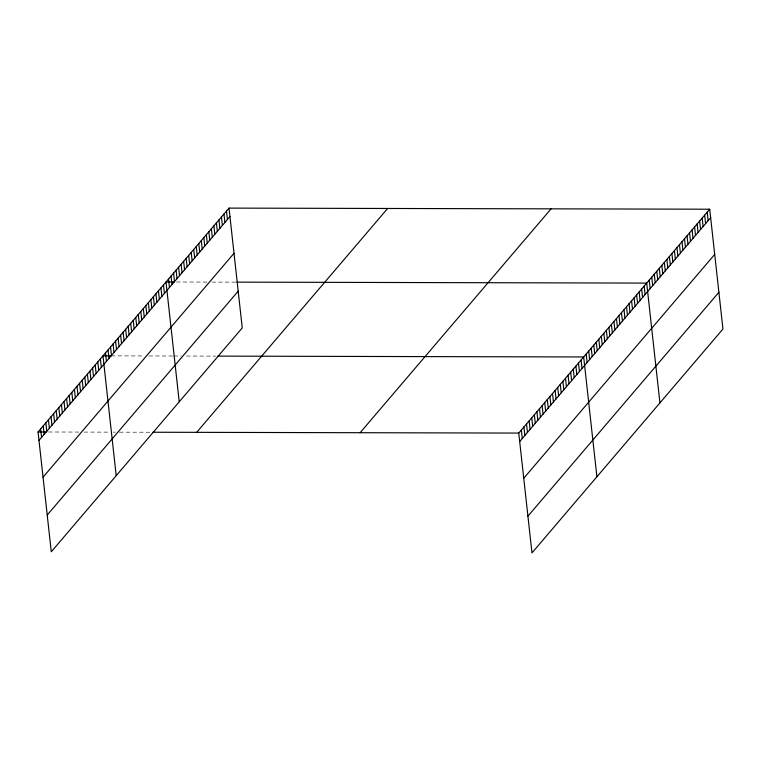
<?xml version="1.0" encoding="UTF-8"?>
<svg xmlns="http://www.w3.org/2000/svg" width="761" height="761" viewBox="0 0 761 761"><rect width="100%" height="100%" fill="white"/><g stroke="black" fill="none" stroke-linecap="round" stroke-linejoin="round"><path stroke-width="0.57" stroke-dasharray="3.81 2.85" d="M176.438 281.998L207.743 282.074M211.919 282.084L235.92 282.141M111.325 355.872L143.677 355.948M148.899 355.958L172.899 356.015M173.946 356.015L181.251 356.034M186.474 356.043L215.696 356.119M48.485 431.991L78.754 432.067M83.967 432.077L110.06 432.134M113.189 432.143L115.282 432.153M119.448 432.162L150.764 432.229"/><path stroke-width="1.14" d="M229.023 208.105L242.245 327.924L51.282 551.792L38.05 431.972L229.023 208.105L709.718 209.208L722.95 329.028L531.977 552.895L518.755 433.076L709.718 209.208M38.982 440.429L229.955 216.562M43.044 477.176L234.008 253.308M47.22 515.045L238.193 291.168M196.68 432.334L387.653 208.466M360.124 432.714L551.088 208.847M519.687 441.542L710.66 217.675M523.739 478.289L714.712 254.421M527.925 516.148L718.898 292.281M174.345 281.998L166.003 281.979L179.225 401.798M236.966 282.141L646.698 283.092L659.93 402.902M111.325 355.872L102.982 355.853L116.205 475.673M217.779 356.119L583.677 356.966L596.909 476.786M38.05 431.972L46.402 431.991M152.847 432.238L518.755 433.076M707.197 212.167L708.139 220.633M704.676 215.125L705.618 223.582M702.156 218.074L703.097 226.54M699.635 221.032L700.577 229.489M697.114 223.991L698.056 232.447M694.593 226.94L695.535 235.406M692.072 229.898L693.014 238.355M689.552 232.856L690.493 241.313M687.031 235.805L687.973 244.271M684.51 238.764L685.452 247.22M681.989 241.722L682.931 250.179M679.468 244.671L680.41 253.137M676.948 247.629L677.889 256.086M674.427 250.578L675.368 259.044M671.906 253.537L672.848 262.003M669.385 256.495L670.327 264.952M666.864 259.444L667.806 267.91M664.343 262.402L665.285 270.868M661.823 265.361L662.764 273.817M659.302 268.31L660.244 276.776M656.781 271.268L657.723 279.734M654.26 274.226L655.202 282.683M651.739 277.175L652.681 285.641M649.219 280.134L650.16 288.59M644.177 286.041L645.119 294.507M641.656 288.999L642.598 297.456M639.135 291.958L640.077 300.414M636.615 294.907L637.556 303.373M634.094 297.865L635.035 306.322M631.573 300.823L632.515 309.28M629.052 303.772L629.994 312.238M626.531 306.731L627.473 315.187M624.01 309.679L624.952 318.146M621.49 312.638L622.431 321.104M618.969 315.596L619.911 324.053M616.448 318.545L617.39 327.011M613.927 321.503L614.869 329.97M611.406 324.462L612.348 332.918M608.886 327.411L609.827 335.877M606.365 330.369L607.307 338.835M603.844 333.328L604.786 341.784M601.323 336.276L602.265 344.743M598.802 339.235L599.744 347.691M596.282 342.193L597.223 350.65M593.761 345.142L594.702 353.608M591.24 348.1L592.182 356.557M588.719 351.059L589.661 359.515M586.198 354.008L587.14 362.474M581.081 360.01L582.022 368.467M578.484 363.054L579.425 371.511M575.887 366.098L576.828 374.564M573.29 369.142L574.222 377.608M570.693 372.186L571.625 380.652M568.096 375.23L569.028 383.696M565.499 378.274L566.431 386.74M562.902 381.318L563.834 389.784M560.305 384.362L561.238 392.828M557.708 387.406L558.641 395.872M555.111 390.46L556.044 398.916M552.515 393.504L553.447 401.96M549.918 396.548L550.85 405.004M547.321 399.592L548.253 408.048M544.724 402.636L545.656 411.092M542.127 405.68L543.059 414.136M539.53 408.724L540.462 417.18M536.933 411.768L537.865 420.234M534.336 414.812L535.268 423.278M531.739 417.856L532.671 426.322M529.142 420.9L530.075 429.366M526.545 423.944L527.478 432.41M523.948 426.988L524.881 435.454M521.352 430.032L522.284 438.498M226.502 211.054L227.434 219.52M223.981 214.012L224.914 222.478M221.461 216.971L222.393 225.427M218.94 219.919L219.872 228.386M216.419 222.878L217.351 231.334M213.898 225.836L214.83 234.293M211.377 228.785L212.309 237.251M208.856 231.744L209.789 240.2M206.336 234.702L207.268 243.159M203.815 237.651L204.747 246.117M201.294 240.609L202.226 249.066M198.773 243.568L199.705 252.024M196.252 246.516L197.185 254.983M193.732 249.475L194.664 257.931M191.211 252.424L192.143 260.89M188.69 255.382L189.622 263.848M186.169 258.34L187.101 266.797M183.648 261.289L184.581 269.755M181.128 264.248L182.06 272.714M178.607 267.206L179.539 275.663M176.086 270.155L177.018 278.621M173.565 273.113L174.497 281.58M171.044 276.072L171.976 284.528M168.523 279.021L169.456 287.487M163.482 284.937L164.414 293.394M160.961 287.886L161.893 296.352M158.44 290.845L159.372 299.301M155.919 293.803L156.852 302.26M153.399 296.752L154.331 305.218M150.878 299.71L151.81 308.167M148.357 302.669L149.289 311.125M145.836 305.618L146.768 314.084M143.315 308.576L144.248 317.033M140.795 311.525L141.727 319.991M138.274 314.483L139.206 322.949M135.753 317.442L136.685 325.898M133.232 320.391L134.164 328.857M130.711 323.349L131.643 331.815M128.19 326.307L129.123 334.764M125.67 329.256L126.602 337.722M123.149 332.215L124.081 340.681M120.628 335.173L121.56 343.63M118.107 338.122L119.039 346.588M115.586 341.08L116.519 349.537M113.066 344.039L113.998 352.495M110.545 346.987L111.477 355.454M108.024 349.946L108.956 358.402M105.503 352.904L106.435 361.361M100.385 358.897L101.318 367.363M97.788 361.941L98.721 370.407M95.192 364.985L96.124 373.451M92.595 368.029L93.527 376.495M89.998 371.083L90.93 379.539M87.401 374.127L88.333 382.583M84.804 377.171L85.736 385.627M82.207 380.215L83.139 388.671M79.601 383.259L80.542 391.715M77.004 386.303L77.945 394.759M74.407 389.347L75.349 397.803M71.81 392.391L72.752 400.847M69.213 395.435L70.155 403.901M66.616 398.479L67.558 406.945M64.019 401.523L64.961 409.989M61.422 404.567L62.354 413.033M58.825 407.611L59.758 416.077M56.228 410.655L57.161 419.121M53.631 413.699L54.564 422.165M51.035 416.743L51.967 425.209M48.438 419.796L49.37 428.253M45.841 422.84L46.773 431.297M43.244 425.884L44.176 434.341M40.647 428.928L41.579 437.385"/></g></svg>
